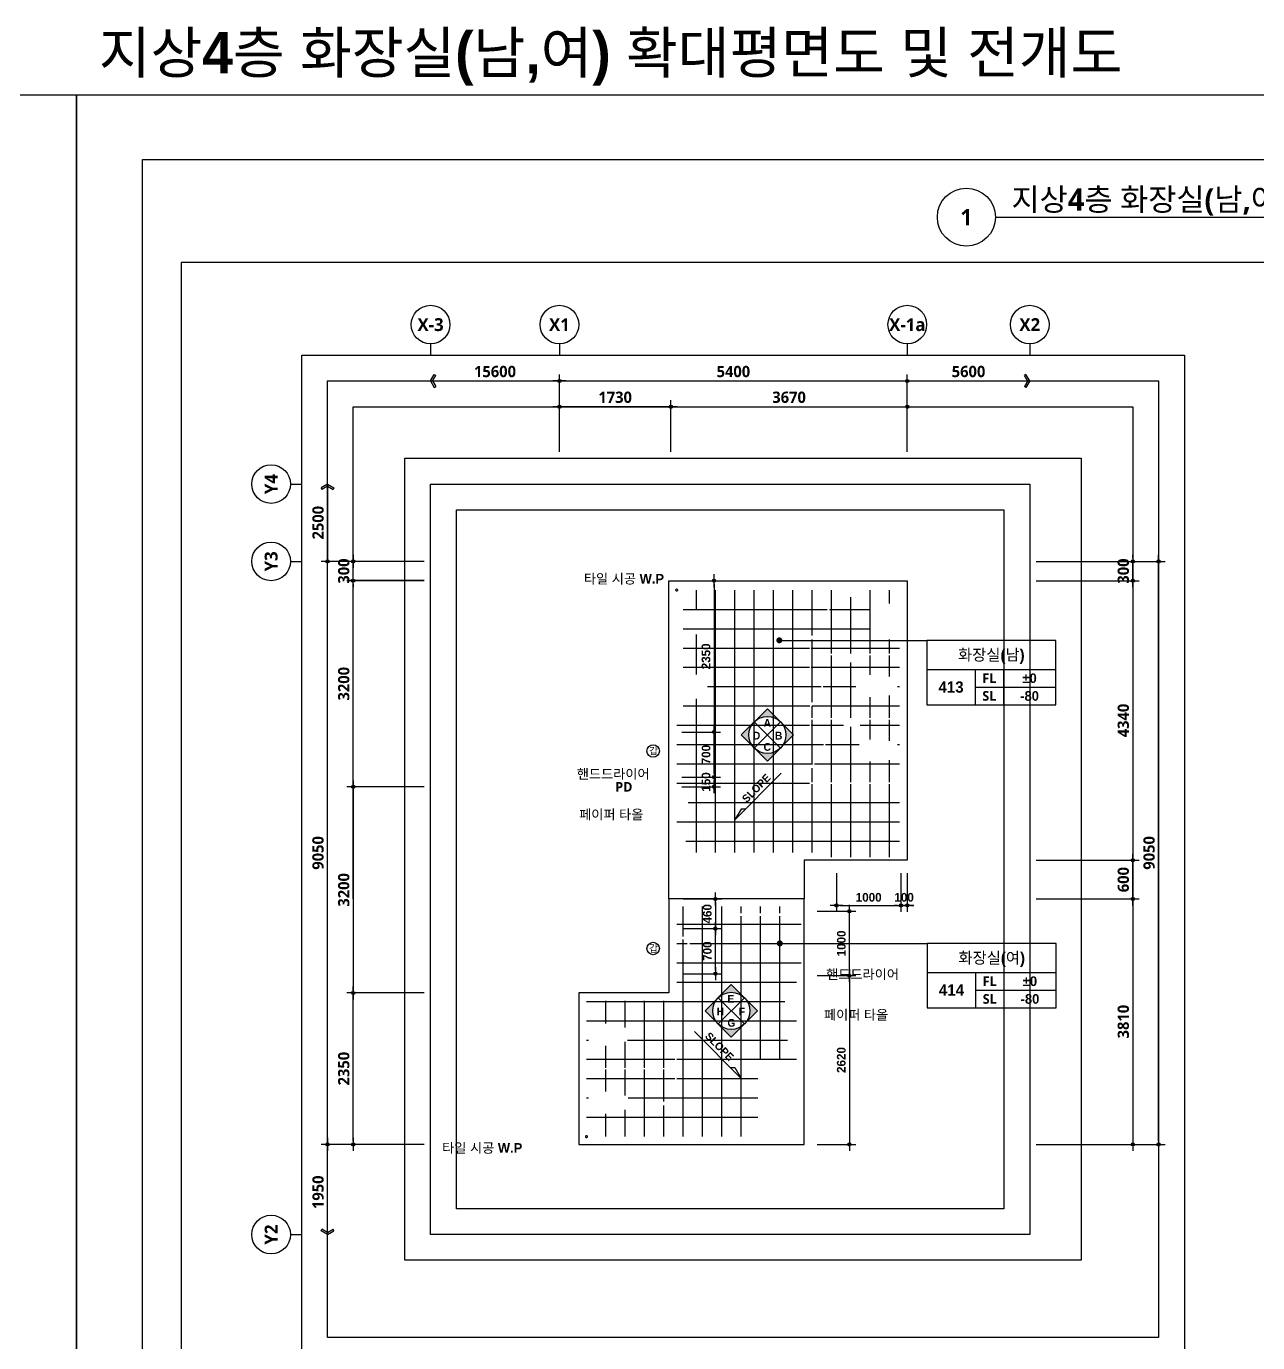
# Model space of a CAD drawing. Header units: millimetres. Extents: x 0 to 336000, y 0 to 30768.
# Drawn here: x 293223 to 312335, y 10334 to 30768 of the extents above; entities that cross this region are included whole.
import ezdxf
from ezdxf.enums import TextEntityAlignment as Align

# ---------------------------------------------------------------- set-up
doc = ezdxf.new("R2010")
doc.units = ezdxf.units.MM
doc.header["$LTSCALE"] = 50
doc.layers.get('Defpoints').update_dxf_attribs({"color": 153})
for name, color, linetype in [('A-ANNO-DIM', 4, 'Continuous'), ('A-ANNO-GRA1', 7, 'Continuous'), ('A-ANNO-LEAD', 4, 'Continuous'), ('A-ANNO-SYMB', 7, 'Continuous'), ('A-ANNO-TEXT1', 7, 'Continuous'), ('A-ANNO-TEXT2', 3, 'Continuous'), ('A-ANNO-TITL', 7, 'Continuous'), ('A-FLOR-TOIL-TILE', 8, 'Continuous'), ('A-ST-AXIS-BUB', 7, 'Continuous'), ('A-ST-AXIS-DIM', 7, 'Continuous'), ('AA-XXXX-TXT1', 2, 'Continuous'), ('LEADER', 7, 'Continuous'), ('SYM', 7, 'Continuous')]:
    doc.layers.add(name, color=color, linetype=linetype)
for name, color, linetype, plot in [('G(그리드1)', 185, 'Continuous', False), ('G(그리드2)', 235, 'Continuous', False), ('면적', 210, 'Continuous', False)]:
    doc.layers.add(name, color=color, linetype=linetype, plot=plot)
doc.styles.add('2020음성 1차', font='나눔고딕Bold.ttf')
doc.styles.add('SH_나눔', font='')
doc.styles.add('SH_진천_나눔', font='')
doc.styles.get('SH_나눔').set_extended_font_data('NanumGothic', bold=True)
doc.styles.get('SH_진천_나눔').set_extended_font_data('NanumGothic', bold=True)
doc.dimstyles.new('SHP 50', dxfattribs={"dimscale": 50, "dimtxt": 3.5, "dimasz": 1, "dimexe": 2, "dimexo": 2, "dimgap": 1, "dimtad": 1, "dimdec": 0, "dimzin": 0, "dimdsep": 46, "dimtxsty": 'SH_진천_나눔', "dimblk": 'DIMDOT', "dimcen": 0.09, "dimclrd": 256, "dimclre": 256, "dimclrt": 3, "dimadec": 0, "dimazin": 1, "dimtfac": 1, "dimtdec": 0, "dimtix": 1, "dimtmove": 2, "dimatfit": 0, "dimldrblk": 'DIMDOT', "dimfxl": 1, "dimtolj": 1, "dimtzin": 0, "dimlwd": -1, "dimlwe": -1, "dimarcsym": 0})
doc.dimstyles.new('SHP 50내부', dxfattribs={"dimscale": 50, "dimtxt": 2.7, "dimasz": 1, "dimexe": 2, "dimexo": 2, "dimgap": 1, "dimtad": 1, "dimdec": 0, "dimzin": 0, "dimdsep": 46, "dimtxsty": '2020음성 1차', "dimblk": 'DIMDOT', "dimcen": 0.09, "dimclrd": 256, "dimclre": 256, "dimclrt": 3, "dimadec": 0, "dimazin": 1, "dimtfac": 1, "dimtdec": 0, "dimtix": 1, "dimtmove": 2, "dimatfit": 0, "dimldrblk": 'DIMDOT', "dimfxl": 1, "dimtolj": 1, "dimtzin": 0, "dimlwd": -1, "dimlwe": -1, "dimarcsym": 0})

# ---------------------------------------------------------------- blocks, each defined once
blk = doc.blocks.new('*U2903')
at = {"layer": 'A-ANNO-TITL'}
blk.add_line((0, 0), (9750, 0), dxfattribs=at)
blk.add_circle((-450, 0), 450, dxfattribs=at)
at = {"layer": 'AA-XXXX-TXT1', "style": 'SH_진천_나눔'}
blk.add_attdef('DWG.TITLE', (250, 100), '', height=350, dxfattribs=at)
at = {"layer": 'AA-XXXX-TXT1', "color": 7, "style": 'SH_진천_나눔'}
blk.add_attdef('NO1', text='', height=300, dxfattribs=at).set_placement((-450, 0), align=Align.MIDDLE)
at = {"layer": 'AA-XXXX-TXT1', "style": 'SH_진천_나눔'}
blk.add_attdef('SCALE', text='', height=150, dxfattribs=at).set_placement((9500, -100), align=Align.TOP_RIGHT)
blk = doc.blocks.new('A-ST-AXIS-BUB-1')
at = {"layer": 'A-ST-AXIS-BUB'}
blk.add_line((0, 350), (0, 0), dxfattribs=at)
blk.add_circle((0, 950), 600, dxfattribs=at)
blk = doc.blocks.new('arrow1')
at = {"color": 0}
for p, q in [((0, 0), (0.29, 0.5)), ((0, 0), (0.29, -0.5)), ((0.16, 0), (0.41, 0.43)), ((0.16, 0), (0.41, -0.43)), ((0.29, 0.5), (0.41, 0.43)), ((0.29, -0.5), (0.41, -0.43))]:
    blk.add_line(p, q, dxfattribs=at)
blk = doc.blocks.new('DIMDOT')
at = {"color": 0}
blk.add_line((-2, 0), (2, 0), dxfattribs=at)
for radius in [0.5, 0.25]:
    blk.add_circle((0, 0), radius, dxfattribs=at)
blk = doc.blocks.new('*D22926')
at = {"layer": 'A-ST-AXIS-DIM'}
for p, q in [((299397, 22462), (297797, 22462)), ((297897, 13462), (297897, 22412)), ((299397, 13412), (297797, 13412))]:
    blk.add_line(p, q, dxfattribs=at)
at = {"layer": 'Defpoints', "color": 0}
for p in [(297897, 22462), (299497, 22462), (299497, 13412)]:
    blk.add_point(p, dxfattribs=at)
at = {"layer": 'A-ST-AXIS-DIM', "linetype": 'ByBlock', "xscale": 50, "yscale": 50, "zscale": 50}
for p, rotation in [((297897, 22462), 90), ((297897, 13412), 270)]:
    blk.add_blockref('DIMDOT', p, dxfattribs=dict(at, rotation=rotation))
at = {"layer": 'A-ST-AXIS-DIM', "color": 3, "insert": (297750, 17937), "char_height": 175, "attachment_point": 5, "rotation": 90, "style": 'SH_진천_나눔'}
blk.add_mtext('\\A1;9050', dxfattribs=at)
blk = doc.blocks.new('*D22927')
at = {"layer": 'A-ST-AXIS-DIM'}
for p, q in [((298297, 22512), (298297, 22562)), ((299397, 22462), (298197, 22462)), ((298297, 22162), (298297, 22462)), ((299397, 22162), (298197, 22162)), ((298297, 22112), (298297, 22062))]:
    blk.add_line(p, q, dxfattribs=at)
at = {"layer": 'Defpoints', "color": 0}
for p in [(298297, 22462), (299497, 22462), (299497, 22162)]:
    blk.add_point(p, dxfattribs=at)
at = {"layer": 'A-ST-AXIS-DIM', "linetype": 'ByBlock', "xscale": 50, "yscale": 50, "zscale": 50}
for p, rotation in [((298297, 22462), 270), ((298297, 22162), 90)]:
    blk.add_blockref('DIMDOT', p, dxfattribs=dict(at, rotation=rotation))
at = {"layer": 'A-ST-AXIS-DIM', "color": 3, "insert": (298150, 22312), "char_height": 175, "attachment_point": 5, "rotation": 90, "style": 'SH_진천_나눔'}
blk.add_mtext('\\A1;300', dxfattribs=at)
blk = doc.blocks.new('*D22928')
at = {"layer": 'A-ST-AXIS-DIM'}
for p, q in [((299397, 15763), (298197, 15763)), ((298297, 13462), (298297, 15713)), ((299397, 13412), (298197, 13412))]:
    blk.add_line(p, q, dxfattribs=at)
at = {"layer": 'Defpoints', "color": 0}
for p in [(298297, 15763), (299497, 15763), (299497, 13412)]:
    blk.add_point(p, dxfattribs=at)
at = {"layer": 'A-ST-AXIS-DIM', "linetype": 'ByBlock', "xscale": 50, "yscale": 50, "zscale": 50}
for p, rotation in [((298297, 15763), 90), ((298297, 13412), 270)]:
    blk.add_blockref('DIMDOT', p, dxfattribs=dict(at, rotation=rotation))
at = {"layer": 'A-ST-AXIS-DIM', "color": 3, "insert": (298150, 14588), "char_height": 175, "attachment_point": 5, "rotation": 90, "style": 'SH_진천_나눔'}
blk.add_mtext('\\A1;2350', dxfattribs=at)
blk = doc.blocks.new('*D22929')
at = {"layer": 'A-ANNO-DIM'}
for p, q in [((305797, 17622), (305797, 17022)), ((306797, 17622), (306797, 17022)), ((305847, 17122), (306747, 17122))]:
    blk.add_line(p, q, dxfattribs=at)
at = {"layer": 'Defpoints', "color": 0}
for p in [(305797, 17722), (306797, 17722), (306797, 17122)]:
    blk.add_point(p, dxfattribs=at)
at = {"layer": 'A-ANNO-DIM', "linetype": 'ByBlock', "xscale": 50, "yscale": 50, "zscale": 50, "rotation": 180}
blk.add_blockref('DIMDOT', (305797, 17122), dxfattribs=at)
at = {"layer": 'A-ANNO-DIM', "linetype": 'ByBlock', "xscale": 50, "yscale": 50, "zscale": 50}
blk.add_blockref('DIMDOT', (306797, 17122), dxfattribs=at)
at = {"layer": 'A-ANNO-DIM', "color": 3, "insert": (306297, 17247), "char_height": 135, "attachment_point": 5, "style": '2020음성 1차'}
blk.add_mtext('\\A1;1000', dxfattribs=at)
blk = doc.blocks.new('*D22930')
at = {"layer": 'A-ANNO-DIM'}
for p, q in [((306797, 17622), (306797, 17022)), ((306897, 17622), (306897, 17022)), ((306747, 17122), (306697, 17122)), ((306897, 17122), (306797, 17122)), ((306947, 17122), (306997, 17122))]:
    blk.add_line(p, q, dxfattribs=at)
at = {"layer": 'Defpoints', "color": 0}
for p in [(306797, 17722), (306897, 17722), (306797, 17122)]:
    blk.add_point(p, dxfattribs=at)
at = {"layer": 'A-ANNO-DIM', "linetype": 'ByBlock', "xscale": 50, "yscale": 50, "zscale": 50}
blk.add_blockref('DIMDOT', (306797, 17122), dxfattribs=at)
at = {"layer": 'A-ANNO-DIM', "linetype": 'ByBlock', "xscale": 50, "yscale": 50, "zscale": 50, "rotation": 180}
blk.add_blockref('DIMDOT', (306897, 17122), dxfattribs=at)
at = {"layer": 'A-ANNO-DIM', "color": 3, "insert": (306847, 17247), "char_height": 135, "attachment_point": 5, "style": '2020음성 1차'}
blk.add_mtext('\\A1;100', dxfattribs=at)
blk = doc.blocks.new('*D22931')
at = {"layer": 'A-ANNO-DIM'}
for p, q in [((305497, 17032), (306097, 17032)), ((305997, 16083), (305997, 16982)), ((305497, 16033), (306097, 16033))]:
    blk.add_line(p, q, dxfattribs=at)
at = {"layer": 'Defpoints', "color": 0}
for p in [(305397, 17032), (305997, 17032), (305397, 16033)]:
    blk.add_point(p, dxfattribs=at)
at = {"layer": 'A-ANNO-DIM', "linetype": 'ByBlock', "xscale": 50, "yscale": 50, "zscale": 50}
for p, rotation in [((305997, 17032), 90), ((305997, 16033), 270)]:
    blk.add_blockref('DIMDOT', p, dxfattribs=dict(at, rotation=rotation))
at = {"layer": 'A-ANNO-DIM', "color": 3, "insert": (305873, 16532), "char_height": 135, "attachment_point": 5, "rotation": 90, "style": '2020음성 1차'}
blk.add_mtext('\\A1;1000', dxfattribs=at)
blk = doc.blocks.new('*D22932')
at = {"layer": 'A-ANNO-DIM'}
for p, q in [((305497, 16033), (306097, 16033)), ((305997, 15983), (305997, 13462)), ((305497, 13412), (306097, 13412))]:
    blk.add_line(p, q, dxfattribs=at)
at = {"layer": 'Defpoints', "color": 0}
for p in [(305397, 16033), (305397, 13412), (305997, 13412)]:
    blk.add_point(p, dxfattribs=at)
at = {"layer": 'A-ANNO-DIM', "linetype": 'ByBlock', "xscale": 50, "yscale": 50, "zscale": 50}
for p, rotation in [((305997, 16033), 90), ((305997, 13412), 270)]:
    blk.add_blockref('DIMDOT', p, dxfattribs=dict(at, rotation=rotation))
at = {"layer": 'A-ANNO-DIM', "color": 3, "insert": (305872, 14722), "char_height": 135, "attachment_point": 5, "rotation": 90, "style": '2020음성 1차'}
blk.add_mtext('\\A1;2620', dxfattribs=at)
blk = doc.blocks.new('*D22933')
at = {"layer": 'A-ST-AXIS-DIM'}
for p, q in [((299397, 18963), (298197, 18963)), ((298297, 18913), (298297, 15813)), ((299397, 15763), (298197, 15763))]:
    blk.add_line(p, q, dxfattribs=at)
at = {"layer": 'Defpoints', "color": 0}
for p in [(299497, 18963), (298297, 15763), (299497, 15763)]:
    blk.add_point(p, dxfattribs=at)
at = {"layer": 'A-ST-AXIS-DIM', "linetype": 'ByBlock', "xscale": 50, "yscale": 50, "zscale": 50}
for p, rotation in [((298297, 18963), 90), ((298297, 15763), 270)]:
    blk.add_blockref('DIMDOT', p, dxfattribs=dict(at, rotation=rotation))
at = {"layer": 'A-ST-AXIS-DIM', "color": 3, "insert": (298150, 17363), "char_height": 175, "attachment_point": 5, "rotation": 90, "style": 'SH_진천_나눔'}
blk.add_mtext('\\A1;3200', dxfattribs=at)
blk = doc.blocks.new('*D22934')
at = {"layer": 'A-ST-AXIS-DIM'}
for p, q in [((308897, 22462), (310897, 22462)), ((310797, 13462), (310797, 22412)), ((308897, 13412), (310897, 13412))]:
    blk.add_line(p, q, dxfattribs=at)
at = {"layer": 'Defpoints', "color": 0}
for p in [(308797, 22462), (310797, 22462), (308797, 13412)]:
    blk.add_point(p, dxfattribs=at)
at = {"layer": 'A-ST-AXIS-DIM', "linetype": 'ByBlock', "xscale": 50, "yscale": 50, "zscale": 50}
for p, rotation in [((310797, 22462), 90), ((310797, 13412), 270)]:
    blk.add_blockref('DIMDOT', p, dxfattribs=dict(at, rotation=rotation))
at = {"layer": 'A-ST-AXIS-DIM', "color": 3, "insert": (310650, 17937), "char_height": 175, "attachment_point": 5, "rotation": 90, "style": 'SH_진천_나눔'}
blk.add_mtext('\\A1;9050', dxfattribs=at)
blk = doc.blocks.new('*D22935')
at = {"layer": 'A-ST-AXIS-DIM'}
for p, q in [((310397, 22512), (310397, 22562)), ((308897, 22462), (310497, 22462)), ((310397, 22162), (310397, 22462)), ((308897, 22162), (310497, 22162)), ((310397, 22112), (310397, 22062))]:
    blk.add_line(p, q, dxfattribs=at)
at = {"layer": 'Defpoints', "color": 0}
for p in [(308797, 22462), (310397, 22462), (308797, 22162)]:
    blk.add_point(p, dxfattribs=at)
at = {"layer": 'A-ST-AXIS-DIM', "linetype": 'ByBlock', "xscale": 50, "yscale": 50, "zscale": 50}
for p, rotation in [((310397, 22462), 270), ((310397, 22162), 90)]:
    blk.add_blockref('DIMDOT', p, dxfattribs=dict(at, rotation=rotation))
at = {"layer": 'A-ST-AXIS-DIM', "color": 3, "insert": (310250, 22312), "char_height": 175, "attachment_point": 5, "rotation": 90, "style": 'SH_진천_나눔'}
blk.add_mtext('\\A1;300', dxfattribs=at)
blk = doc.blocks.new('*D22936')
at = {"layer": 'A-ST-AXIS-DIM'}
for p, q in [((308897, 17822), (310497, 17822)), ((310397, 17273), (310397, 17772)), ((308897, 17223), (310497, 17223))]:
    blk.add_line(p, q, dxfattribs=at)
at = {"layer": 'Defpoints', "color": 0}
for p in [(308797, 17822), (310397, 17822), (308797, 17223)]:
    blk.add_point(p, dxfattribs=at)
at = {"layer": 'A-ST-AXIS-DIM', "linetype": 'ByBlock', "xscale": 50, "yscale": 50, "zscale": 50}
for p, rotation in [((310397, 17822), 90), ((310397, 17223), 270)]:
    blk.add_blockref('DIMDOT', p, dxfattribs=dict(at, rotation=rotation))
at = {"layer": 'A-ST-AXIS-DIM', "color": 3, "insert": (310250, 17522), "char_height": 175, "attachment_point": 5, "rotation": 90, "style": 'SH_진천_나눔'}
blk.add_mtext('\\A1;600', dxfattribs=at)
blk = doc.blocks.new('*D22937')
at = {"layer": 'A-ST-AXIS-DIM'}
for p, q in [((308897, 22162), (310497, 22162)), ((310397, 22112), (310397, 17872)), ((308897, 17822), (310497, 17822))]:
    blk.add_line(p, q, dxfattribs=at)
at = {"layer": 'Defpoints', "color": 0}
for p in [(308797, 22162), (308797, 17822), (310397, 17822)]:
    blk.add_point(p, dxfattribs=at)
at = {"layer": 'A-ST-AXIS-DIM', "linetype": 'ByBlock', "xscale": 50, "yscale": 50, "zscale": 50}
for p, rotation in [((310397, 22162), 90), ((310397, 17822), 270)]:
    blk.add_blockref('DIMDOT', p, dxfattribs=dict(at, rotation=rotation))
at = {"layer": 'A-ST-AXIS-DIM', "color": 3, "insert": (310250, 19992), "char_height": 175, "attachment_point": 5, "rotation": 90, "style": 'SH_진천_나눔'}
blk.add_mtext('\\A1;4340', dxfattribs=at)
blk = doc.blocks.new('G$C9D92D8A7')
at = {"layer": 'A-ANNO-GRA1'}
for p, q in [((0, 11), (40, 11)), ((15, 11), (15, 0)), ((23.75, 11), (23.75, 0)), ((15, 5.5), (40, 5.5))]:
    blk.add_line(p, q, dxfattribs=at)
blk.add_lwpolyline([(0, 20), (0, 0), (40, 0), (40, 20)], close=True, dxfattribs=at)
at = {"style": '2020음성 1차'}
for tag, height, p in [('실명', 3.5, (20, 15.5)), ('마감레벨', 3, (31.875, 8.25)), ('실번호', 3.5, (7.5, 5.5)), ('구조레벨', 3, (31.875, 2.75))]:
    blk.add_attdef(tag, text='', height=height, dxfattribs=at).set_placement(p, align=Align.MIDDLE_CENTER)
at = {"layer": 'A-ANNO-TEXT1', "style": 'SH_나눔'}
for s, p in [('FL', (19.375, 8.25)), ('SL', (19.375, 2.75))]:
    blk.add_text(s, height=3, dxfattribs=at).set_placement(p, align=Align.MIDDLE)
blk = doc.blocks.new('갑종 TEXT100')
at = {"layer": 'A-ANNO-SYMB'}
blk.add_circle((0, 0), 243, dxfattribs=at)
at = {"layer": 'A-ANNO-TITL', "style": '2020음성 1차'}
blk.add_text('갑 ', height=266.7, dxfattribs=at).set_placement((67, 0), align=Align.MIDDLE_CENTER)
blk = doc.blocks.new('*D22938')
at = {"layer": 'A-ANNO-DIM'}
for p, q in [((303417, 16762), (304017, 16762)), ((303917, 16112), (303917, 16712)), ((303417, 16062), (304017, 16062))]:
    blk.add_line(p, q, dxfattribs=at)
at = {"layer": 'Defpoints', "color": 0}
for p in [(303317, 16762), (303917, 16762), (303317, 16062)]:
    blk.add_point(p, dxfattribs=at)
at = {"layer": 'A-ANNO-DIM', "linetype": 'ByBlock', "xscale": 50, "yscale": 50, "zscale": 50}
for p, rotation in [((303917, 16762), 90), ((303917, 16062), 270)]:
    blk.add_blockref('DIMDOT', p, dxfattribs=dict(at, rotation=rotation))
at = {"layer": 'A-ANNO-DIM', "color": 3, "insert": (303793, 16412), "char_height": 135, "attachment_point": 5, "rotation": 90, "style": '2020음성 1차'}
blk.add_mtext('\\A1;700', dxfattribs=at)
blk = doc.blocks.new('*D22939')
at = {"layer": 'A-ANNO-DIM'}
for p, q in [((303417, 17222), (304017, 17222)), ((303917, 17172), (303917, 16812)), ((303417, 16762), (304017, 16762))]:
    blk.add_line(p, q, dxfattribs=at)
at = {"layer": 'Defpoints', "color": 0}
for p in [(303317, 17222), (303317, 16762), (303917, 16762)]:
    blk.add_point(p, dxfattribs=at)
at = {"layer": 'A-ANNO-DIM', "linetype": 'ByBlock', "xscale": 50, "yscale": 50, "zscale": 50}
for p, rotation in [((303917, 17222), 90), ((303917, 16762), 270)]:
    blk.add_blockref('DIMDOT', p, dxfattribs=dict(at, rotation=rotation))
at = {"layer": 'A-ANNO-DIM', "color": 3, "insert": (303792, 16992), "char_height": 135, "attachment_point": 5, "rotation": 90, "style": '2020음성 1차'}
blk.add_mtext('\\A1;460', dxfattribs=at)
blk = doc.blocks.new('*D24218')
at = {"layer": 'A-ANNO-DIM'}
for p, q in [((303897, 19163), (303897, 19213)), ((303397, 19113), (303997, 19113)), ((303897, 19113), (303897, 18963)), ((303397, 18963), (303997, 18963)), ((303897, 18913), (303897, 18863))]:
    blk.add_line(p, q, dxfattribs=at)
at = {"layer": 'Defpoints', "color": 0}
for p in [(303297, 19113), (303297, 18963), (303897, 18963)]:
    blk.add_point(p, dxfattribs=at)
at = {"layer": 'A-ANNO-DIM', "linetype": 'ByBlock', "xscale": 50, "yscale": 50, "zscale": 50}
for p, rotation in [((303897, 19113), 270), ((303897, 18963), 90)]:
    blk.add_blockref('DIMDOT', p, dxfattribs=dict(at, rotation=rotation))
at = {"layer": 'A-ANNO-DIM', "color": 3, "insert": (303773, 19038), "char_height": 135, "attachment_point": 5, "rotation": 90, "style": '2020음성 1차'}
blk.add_mtext('\\A1;150', dxfattribs=at)
blk = doc.blocks.new('*D24264')
at = {"layer": 'A-ANNO-DIM'}
for p, q in [((303397, 19813), (303997, 19813)), ((303897, 19163), (303897, 19763)), ((303397, 19113), (303997, 19113))]:
    blk.add_line(p, q, dxfattribs=at)
at = {"layer": 'Defpoints', "color": 0}
for p in [(303297, 19813), (303897, 19813), (303297, 19113)]:
    blk.add_point(p, dxfattribs=at)
at = {"layer": 'A-ANNO-DIM', "linetype": 'ByBlock', "xscale": 50, "yscale": 50, "zscale": 50}
for p, rotation in [((303897, 19813), 90), ((303897, 19113), 270)]:
    blk.add_blockref('DIMDOT', p, dxfattribs=dict(at, rotation=rotation))
at = {"layer": 'A-ANNO-DIM', "color": 3, "insert": (303773, 19463), "char_height": 135, "attachment_point": 5, "rotation": 90, "style": '2020음성 1차'}
blk.add_mtext('\\A1;700', dxfattribs=at)
blk = doc.blocks.new('*D24265')
at = {"layer": 'A-ANNO-DIM'}
for p, q in [((303397, 22162), (303997, 22162)), ((303897, 22112), (303897, 19863)), ((303397, 19813), (303997, 19813))]:
    blk.add_line(p, q, dxfattribs=at)
at = {"layer": 'Defpoints', "color": 0}
for p in [(303297, 22162), (303297, 19813), (303897, 19813)]:
    blk.add_point(p, dxfattribs=at)
at = {"layer": 'A-ANNO-DIM', "linetype": 'ByBlock', "xscale": 50, "yscale": 50, "zscale": 50}
for p, rotation in [((303897, 22162), 90), ((303897, 19813), 270)]:
    blk.add_blockref('DIMDOT', p, dxfattribs=dict(at, rotation=rotation))
at = {"layer": 'A-ANNO-DIM', "color": 3, "insert": (303772, 20988), "char_height": 135, "attachment_point": 5, "rotation": 90, "style": '2020음성 1차'}
blk.add_mtext('\\A1;2350', dxfattribs=at)
blk = doc.blocks.new('*D25072')
at = {"layer": 'A-ST-AXIS-DIM'}
for p, q in [((299397, 22163), (298197, 22163)), ((298297, 19013), (298297, 22113)), ((299397, 18963), (298197, 18963))]:
    blk.add_line(p, q, dxfattribs=at)
at = {"layer": 'Defpoints', "color": 0}
for p in [(298297, 22163), (299497, 22163), (299497, 18963)]:
    blk.add_point(p, dxfattribs=at)
at = {"layer": 'A-ST-AXIS-DIM', "linetype": 'ByBlock', "xscale": 50, "yscale": 50, "zscale": 50}
for p, rotation in [((298297, 22163), 90), ((298297, 18963), 270)]:
    blk.add_blockref('DIMDOT', p, dxfattribs=dict(at, rotation=rotation))
at = {"layer": 'A-ST-AXIS-DIM', "color": 3, "insert": (298150, 20563), "char_height": 175, "attachment_point": 5, "rotation": 90, "style": 'SH_진천_나눔'}
blk.add_mtext('\\A1;3200', dxfattribs=at)
blk = doc.blocks.new('*D25073')
at = {"layer": 'A-ST-AXIS-DIM'}
for p, q in [((308897, 17223), (310497, 17223)), ((310397, 17173), (310397, 13463)), ((308897, 13413), (310497, 13413))]:
    blk.add_line(p, q, dxfattribs=at)
at = {"layer": 'Defpoints', "color": 0}
for p in [(308797, 17223), (308797, 13413), (310397, 13413)]:
    blk.add_point(p, dxfattribs=at)
at = {"layer": 'A-ST-AXIS-DIM', "linetype": 'ByBlock', "xscale": 50, "yscale": 50, "zscale": 50}
for p, rotation in [((310397, 17223), 90), ((310397, 13413), 270)]:
    blk.add_blockref('DIMDOT', p, dxfattribs=dict(at, rotation=rotation))
at = {"layer": 'A-ST-AXIS-DIM', "color": 3, "insert": (310250, 15318), "char_height": 175, "attachment_point": 5, "rotation": 90, "style": 'SH_진천_나눔'}
blk.add_mtext('\\A1;3810', dxfattribs=at)

msp = doc.modelspace()

# ---------------------------------------------------------------- hatches: boundary and pattern name
at = {"layer": 'SYM'}
for points in [[(304928.8, 19971.6), (304725.2, 20175.2), (304521.5, 19971.6, -0.1989124), (304725.2, 20055.9, -0.1989124)], [(304521.5, 19564.3), (304317.9, 19767.9), (304521.5, 19971.6, 0.1989124), (304437.2, 19767.9, 0.1989124)], [(304928.8, 19564.3), (305132.5, 19767.9), (304928.8, 19971.6, -0.1989124), (305013.2, 19767.9, -0.1989124)], [(304928.8, 19564.3), (304725.2, 19360.6), (304521.5, 19564.3, 0.1989124), (304725.2, 19479.9, 0.1989124)], [(304368.2, 15688.5), (304164.6, 15892.2), (303960.9, 15688.5, -0.1989124), (304164.6, 15772.9, -0.1989124)], [(303960.9, 15281.2), (303757.3, 15484.9), (303960.9, 15688.5, 0.1989124), (303876.6, 15484.9, 0.1989124)], [(304368.2, 15281.2), (304571.8, 15484.9), (304368.2, 15688.5, -0.1989124), (304452.6, 15484.9, -0.1989124)], [(304368.2, 15281.2), (304164.6, 15077.6), (303960.9, 15281.2, 0.1989124), (304164.6, 15196.9, 0.1989124)]]:
    msp.add_hatch(color=5, dxfattribs=at).paths.add_polyline_path(points)

# ---------------------------------------------------------------- linework, layer by layer
at = {"const_width": 46.9}
msp.add_lwpolyline([(304887.3, 21236.2, -1), (304934.1, 21236.2, -1)], format="xyb", close=True, dxfattribs=at)
msp.add_lwpolyline([(304910.7, 21236.2), (307200.7, 21236.2)])
at = {"layer": 'A-ANNO-GRA1'}
msp.add_lwpolyline([(295625.2, 27100), (295625.2, 1600), (329900, 1600), (329900, 27100)], close=True, dxfattribs=at)
at = {"layer": 'A-ANNO-LEAD'}
for points in [[(303466.9, 18792.5, 0, 40, 0), (303406.9, 18896.4, 0, 0, 0), (303270.4, 19132.9, 0, 0, 0), (302970.4, 19132.9, 0, 0, 0)], [(303374.8, 18162, 0, 40, 0), (303314.8, 18265.9, 0, 0, 0), (303178.2, 18502.4, 0, 0, 0), (302878.2, 18502.4, 0, 0, 0)], [(305126.9, 15682.5, 0, 40, 0), (305186.9, 15786.4, 0, 0, 0), (305323.5, 16022.9, 0, 0, 0), (305623.5, 16022.9, 0, 0, 0)], [(305106.9, 15082.5, 0, 40, 0), (305166.9, 15186.4, 0, 0, 0), (305303.5, 15422.9, 0, 0, 0), (305603.5, 15422.9, 0, 0, 0)]]:
    msp.add_lwpolyline(points, format="xyseb", dxfattribs=at)
at = {"layer": 'A-ANNO-SYMB'}
for points in [[(303766.9, 22367.5, 0, 40, 0), (303646.9, 22367.5, 0, 0, 0), (303316.9, 22367.5, 0, 0, 0), (303316.9, 22017.5, 0, 0, 0), (302966.9, 22017.5, 0, 0, 0), (302966.9, 21687.5, 40, 0, 0), (302966.9, 21567.5, 0, 40, 0)], [(302366.9, 13182.5, 0, 40, 0), (302246.9, 13182.5, 0, 0, 0), (301916.9, 13182.5, 0, 0, 0), (301916.9, 13532.5, 0, 0, 0), (301566.9, 13532.5, 0, 0, 0), (301566.9, 13862.5, 40, 0, 0), (301566.9, 13982.5, 0, 40, 0)]]:
    msp.add_lwpolyline(points, format="xyseb", dxfattribs=at)
at = {"layer": 'A-ANNO-SYMB', "const_width": 19}
for points in [[(303316.9, 22002.5, 1), (303316.9, 22032.5, 1)], [(301916.9, 13547.5, -1), (301916.9, 13517.5, -1)]]:
    msp.add_lwpolyline(points, format="xyb", close=True, dxfattribs=at)
at = {"layer": 'A-ANNO-TEXT1', "const_width": 46.9}
msp.add_lwpolyline([(304893.5, 16532.5, -1), (304940.4, 16532.5, -1)], format="xyb", close=True, dxfattribs=at)
at = {"layer": 'A-ANNO-TEXT1'}
msp.add_lwpolyline([(304916.9, 16532.5), (307206.9, 16532.5)], dxfattribs=at)
at = {"layer": 'A-FLOR-TOIL-TILE'}
for p, q in [((303616.9, 22017.5), (303616.9, 21707.5)), ((303916.9, 22017.5), (303916.9, 17942.5)), ((304216.9, 22017.5), (304216.9, 17942.5)), ((304516.9, 22017.5), (304516.9, 17942.5)), ((304816.9, 22017.5), (304816.9, 17942.5)), ((305116.9, 22017.5), (305116.9, 17942.5)), ((305416.9, 22017.5), (305416.9, 21309.8)), ((305716.9, 22017.5), (305716.9, 21032.5)), ((306016.9, 21907.5), (306016.9, 21032.5)), ((306316.9, 22017.5), (306316.9, 21032.5)), ((306616.9, 22017.5), (306616.9, 21807.5)), ((303416.9, 21717.5), (305652.3, 21717.5)), ((305687, 21717.5), (306316.9, 21717.5)), ((303416.9, 21417.5), (306311.9, 21417.5)), ((303616.9, 21327.5), (303616.9, 20707.5)), ((303416.9, 21117.5), (305376.9, 21117.5)), ((305406.9, 21117.5), (306776.9, 21117.5)), ((305416.9, 21249.8), (305416.9, 20274.8)), ((306616.9, 21247.5), (306616.9, 21032.5)), ((305716.9, 21002.5), (305716.9, 20032.5)), ((306016.9, 20892.5), (306016.9, 20032.5)), ((306316.9, 21002.5), (306316.9, 20698.9)), ((306616.9, 21002.5), (306616.9, 20676.3)), ((303416.9, 20817.5), (305376.9, 20817.5)), ((305406.9, 20817.5), (306776.9, 20817.5)), ((303796.9, 20517.5), (305557.1, 20517.5)), ((305591.7, 20517.5), (306097.5, 20517.5)), ((306746.9, 20517.5), (306776.9, 20517.5)), ((303616.9, 20327.5), (303616.9, 17942.5)), ((306316.9, 20356.1), (306316.9, 20032.5)), ((306616.9, 20378.7), (306616.9, 20032.5)), ((303416.9, 20217.5), (305383.9, 20217.5)), ((305416.9, 20214.8), (305416.9, 20032.5)), ((305418.5, 20217.5), (306776.9, 20217.5)), ((303316.9, 19917.5), (305376.9, 19917.5)), ((305406.9, 19917.5), (305903.7, 19917.5)), ((305416.9, 20002.5), (305416.9, 19309.8)), ((305716.9, 20002.5), (305716.9, 19032.5)), ((306016.9, 19892.5), (306016.9, 19032.5)), ((306163.7, 19917.5), (306776.9, 19917.5)), ((306316.9, 20002.5), (306316.9, 19698.9)), ((306616.9, 20002.5), (306616.9, 19676.3)), ((303316.9, 19617.5), (305594.6, 19617.5)), ((305629.2, 19617.5), (306148.1, 19617.5)), ((306746.7, 19617.5), (306776.9, 19617.5)), ((303316.9, 19317.5), (305421.4, 19317.5)), ((305416.9, 19249.8), (305416.9, 19032.5)), ((305456, 19317.5), (306776.9, 19317.5)), ((306316.9, 19356.1), (306316.9, 19032.5)), ((306616.9, 19378.7), (306616.9, 19032.5)), ((303316.9, 19017.5), (305376.9, 19017.5)), ((305416.9, 19002.5), (305416.9, 17942.5)), ((305716.9, 19002.5), (305716.9, 17872.5)), ((306016.9, 19002.5), (306016.9, 17872.5)), ((306316.9, 19002.5), (306316.9, 17872.5)), ((306616.9, 19002.5), (306616.9, 17872.5)), ((303496.9, 18717.5), (306776.9, 18717.5)), ((303316.9, 18417.5), (306776.9, 18417.5)), ((303456.9, 18117.5), (306776.9, 18117.5)), ((303416.9, 16639.2), (303416.9, 17102.5)), ((303716.9, 13532.5), (303716.9, 17102.5)), ((304016.9, 13532.5), (304016.9, 17102.5)), ((304316.9, 16999.5), (304316.9, 17102.5)), ((304616.9, 16999.5), (304616.9, 17102.5)), ((304916.9, 16999.5), (304916.9, 17102.5)), ((303316.9, 16832.5), (305246.9, 16832.5)), ((304316.9, 13532.5), (304316.9, 16954.5)), ((304616.9, 14732.5), (304616.9, 16954.5)), ((304916.9, 14732.5), (304916.9, 16954.5)), ((303416.9, 13532.5), (303416.9, 16595.2)), ((303316.9, 16532.5), (303479.7, 16532.5)), ((303523.6, 16532.5), (305246.9, 16532.5)), ((303316.9, 16232.5), (305246.9, 16232.5)), ((303316.9, 15932.5), (305176.9, 15932.5)), ((301916.9, 15632.5), (304996.9, 15632.5)), ((302216.9, 15288.2), (302216.9, 15642.5)), ((302516.9, 15226.4), (302516.9, 15642.5)), ((302816.9, 14602.5), (302816.9, 15642.5)), ((303116.9, 14602.5), (303116.9, 15642.5)), ((301916.9, 15332.5), (305176.9, 15332.5)), ((301916.9, 15032.5), (301947, 15032.5)), ((302216.9, 14602.5), (302216.9, 14941.8)), ((302516.9, 14602.5), (302516.9, 15003.6)), ((302554.2, 15032.5), (305036.9, 15032.5)), ((301916.9, 14732.5), (303286.9, 14732.5)), ((303316.9, 14732.5), (305176.9, 14732.5)), ((302216.9, 14233.2), (302216.9, 14572.5)), ((302516.9, 14171.4), (302516.9, 14572.5)), ((302816.9, 13532.5), (302816.9, 14572.5)), ((303116.9, 14078.1), (303116.9, 14572.5)), ((301916.9, 14432.5), (303286.9, 14432.5)), ((303316.9, 14432.5), (304576.9, 14432.5)), ((301916.9, 14132.5), (301946.9, 14132.5)), ((302564.4, 14132.5), (304576.9, 14132.5)), ((302516.9, 13532.5), (302516.9, 13948.6)), ((303116.9, 13532.5), (303116.9, 14018.1)), ((301916.9, 13832.5), (304576.9, 13832.5)), ((302216.9, 13532.5), (302216.9, 13886.8))]:
    msp.add_line(p, q, dxfattribs=at)
at = {"layer": 'A-ST-AXIS-DIM'}
for p, q in [((301496.9, 24162.3), (301496.9, 25362.3)), ((306896.9, 24162.3), (306896.9, 25362.3)), ((299497.1, 25262.5), (301496.9, 25262.5)), ((301546.9, 25262.3), (306846.9, 25262.3)), ((308796.9, 25262.5), (306896.9, 25262.1)), ((301496.9, 24162.3), (301496.9, 24962.3)), ((303226.9, 24162.3), (303226.9, 24962.3)), ((303226.9, 24162.3), (303226.9, 24962.3)), ((306896.9, 24162.3), (306896.9, 24962.3)), ((303176.9, 24862.3), (301546.9, 24862.3)), ((303276.9, 24862.3), (306846.9, 24862.3)), ((297896.9, 23662.5), (297896.9, 22462.5)), ((297896.9, 12012.5), (297896.9, 13326.1))]:
    msp.add_line(p, q, dxfattribs=at)
at = {"layer": 'Defpoints'}
for points in [[(294000, 0), (294000, 29700), (252000, 29700), (252000, 0)], [(336000, 0), (336000, 29700), (294000, 29700), (294000, 0)], [(295025.2, 28700), (330500, 28700), (330500, 1000), (295025.2, 1000)]]:
    msp.add_lwpolyline(points, close=True, dxfattribs=at)
at = {"layer": 'G(그리드1)'}
for points in [[(297496.9, 25662.5), (311196.9, 25662.5), (311196.9, 10012.5), (297496.9, 10012.5)], [(297896.9, 25262.5), (310796.9, 25262.5), (310796.9, 10412.5), (297896.9, 10412.5)], [(299096.9, 24062.5), (309596.9, 24062.5), (309596.9, 11612.5), (299096.9, 11612.5)]]:
    msp.add_lwpolyline(points, close=True, dxfattribs=at)
msp.add_lwpolyline([(298296.9, 17222.5), (298296.9, 24862.5), (310396.9, 24862.5), (310396.9, 17222.5)], dxfattribs=at)
at = {"layer": 'G(그리드2)'}
for points in [[(299496.9, 23662.5), (308796.9, 23662.5), (308796.9, 12012.5), (299496.9, 12012.5)], [(299896.9, 23262.5), (308396.9, 23262.5), (308396.9, 12412.5), (299896.9, 12412.5)]]:
    msp.add_lwpolyline(points, close=True, dxfattribs=at)
at = {"layer": 'LEADER'}
for points in [[(304389, 18616.9), (304315.8, 18616.4), (304216.9, 18442.5), (304939.3, 19174.8)], [(304144.9, 14606.9), (304218.1, 14606.4), (304316.9, 14432.5), (303594.6, 15164.8)]]:
    msp.add_lwpolyline(points, dxfattribs=at)
at = {"layer": 'SYM'}
for p, q in [((304928.8, 19971.6), (304521.5, 19564.3)), ((304928.8, 19564.3), (304521.5, 19971.6)), ((304368.2, 15688.5), (303960.9, 15281.2)), ((304368.2, 15281.2), (303960.9, 15688.5))]:
    msp.add_line(p, q, dxfattribs=at)
for points in [[(304725.2, 20175.2), (304317.9, 19767.9), (304725.2, 19360.6), (305132.5, 19767.9), (304725.2, 20175.2)], [(304725.2, 20175.2), (304317.9, 19767.9), (304725.2, 19360.6), (305132.5, 19767.9), (304725.2, 20175.2)], [(304164.6, 15892.2), (303757.3, 15484.9), (304164.6, 15077.6), (304571.8, 15484.9), (304164.6, 15892.2)], [(304164.6, 15892.2), (303757.3, 15484.9), (304164.6, 15077.6), (304571.8, 15484.9), (304164.6, 15892.2)]]:
    msp.add_lwpolyline(points, dxfattribs=at)
for centre in [(304725.2, 19767.9), (304164.6, 15484.9)]:
    msp.add_circle(centre, 288, dxfattribs=at)
at = {"layer": '면적'}
msp.add_lwpolyline([(303196.9, 17222.5), (303196.9, 22162.5), (306896.9, 22162.5), (306896.9, 17822.5), (305296.9, 17822.5), (305296.9, 17222.5)], close=True, dxfattribs=at)
msp.add_lwpolyline([(303196.9, 17222.5), (303196.9, 15762.5), (301796.9, 15762.5), (301796.9, 13412.5), (305296.9, 13412.5), (305296.9, 17222.5), (303196.9, 17222.5)], dxfattribs=at)

# ---------------------------------------------------------------- block references
ref = msp.add_blockref('*U2903', (308263, 27806))
ref.add_attrib('SCALE', 'SCALE : 1/50 (A3:1/100)', dxfattribs={"layer": 'A-ANNO-TITL', "height": 150, "style": 'SH_진천_나눔'}).set_placement((317763, 27706), align=Align.TOP_RIGHT)
ref.add_attrib('DWG.TITLE', '지상4층 화장실(남,여) 확대평면도 및 전개도', (308513, 27906), dxfattribs={"layer": 'A-ANNO-TITL', "height": 347.908, "style": 'SH_진천_나눔'})
ref.add_attrib('NO1', '1', dxfattribs={"layer": 'A-ANNO-TITL', "color": 7, "height": 250, "style": 'SH_진천_나눔'}).set_placement((307813, 27806), align=Align.MIDDLE)
at = {"xscale": 0.4, "yscale": 0.4, "zscale": 0.4}
for p in [(302951.3, 19518.5), (302951.3, 16453.5)]:
    msp.add_blockref('갑종 TEXT100', p, dxfattribs=at)
at = {"layer": 'A-ANNO-TEXT1'}
ref = msp.add_blockref('G$C9D92D8A7', (307200.7, 20236.2), dxfattribs=dict(at, xscale=49.99999999999997, yscale=49.99999999999997, zscale=49.99999999999997))
ref.add_attrib('실명', '화장실(남)', dxfattribs={"layer": 'A-ANNO-TEXT2', "height": 175, "style": '2020음성 1차'}).set_placement((308200.7, 21011.2, 74388.9), align=Align.MIDDLE_CENTER)
ref.add_attrib('실번호', '413', dxfattribs={"layer": 'A-ANNO-TEXT2', "height": 175, "style": '2020음성 1차'}).set_placement((307575.7, 20511.2, 74388.9), align=Align.MIDDLE_CENTER)
ref.add_attrib('마감레벨', '%%P0', dxfattribs={"height": 150, "style": '2020음성 1차'}).set_placement((308794.4, 20648.7, 74388.9), align=Align.MIDDLE_CENTER)
ref.add_attrib('구조레벨', '-80', dxfattribs={"height": 150, "style": '2020음성 1차'}).set_placement((308794.4, 20373.7, 74388.9), align=Align.MIDDLE_CENTER)
ref = msp.add_blockref('G$C9D92D8A7', (307206.9, 15532.5), dxfattribs=dict(at, xscale=49.99999999999997, yscale=49.99999999999997, zscale=49.99999999999997))
ref.add_attrib('실명', '화장실(여)', dxfattribs={"layer": 'A-ANNO-TEXT2', "height": 175, "style": '2020음성 1차'}).set_placement((308206.9, 16307.5, 74388.9), align=Align.MIDDLE_CENTER)
ref.add_attrib('실번호', '414', dxfattribs={"layer": 'A-ANNO-TEXT2', "height": 175, "style": '2020음성 1차'}).set_placement((307581.9, 15807.5, 74388.9), align=Align.MIDDLE_CENTER)
ref.add_attrib('마감레벨', '%%P0', dxfattribs={"height": 150, "style": '2020음성 1차'}).set_placement((308800.7, 15945, 74388.9), align=Align.MIDDLE_CENTER)
ref.add_attrib('구조레벨', '-80', dxfattribs={"height": 150, "style": '2020음성 1차'}).set_placement((308800.7, 15670, 74388.9), align=Align.MIDDLE_CENTER)
at = {"layer": 'A-ST-AXIS-BUB', "xscale": 0.5, "yscale": 0.5, "zscale": 0.5}
for p in [(299496.9, 25662.5), (301496.9, 25662.5), (306896.9, 25662.5), (308796.9, 25662.5)]:
    msp.add_blockref('A-ST-AXIS-BUB-1', p, dxfattribs=at)
at = {"layer": 'A-ST-AXIS-BUB', "xscale": 0.5, "yscale": 0.5, "zscale": 0.5, "rotation": 90}
for p in [(297496.9, 23662.5), (297496.9, 22462.5), (297496.9, 12012.5)]:
    msp.add_blockref('A-ST-AXIS-BUB-1', p, dxfattribs=at)
at = {"layer": 'A-ST-AXIS-DIM'}
for name, p, xscale, yscale, zscale, rotation in [('arrow1', (299496.9, 25262.5), -200, 200, 200, 179.9999999999861), ('arrow1', (308796.9, 25262.5), 200, 200, 200, 180.0000000000131), ('DIMDOT', (301496.9, 25262.3), 50, 50, 50, 180), ('DIMDOT', (301496.9, 24862.3), 50, 50, 50, 180), ('DIMDOT', (303226.9, 24862.3), 50, 50, 50, 180), ('arrow1', (297896.9, 23662.5), 200, 200, 200, 270.0000000000139), ('arrow1', (297896.9, 12012.5), -200, 200, 200, 269.9999999999861)]:
    msp.add_blockref(name, p, dxfattribs=dict(at, xscale=xscale, yscale=yscale, zscale=zscale, rotation=rotation))
at = {"layer": 'A-ST-AXIS-DIM', "xscale": 50, "yscale": 50, "zscale": 50}
for p in [(306896.9, 25262.3), (303226.9, 24862.3), (306896.9, 24862.3)]:
    msp.add_blockref('DIMDOT', p, dxfattribs=at)

# ---------------------------------------------------------------- texts
at = {"layer": 'A-ANNO-TEXT1', "style": 'SH_진천_나눔'}
for s, p in [('X-3', (299496.9, 26137.5)), ('X1', (301496.9, 26137.5)), ('X-1a', (306896.9, 26137.5)), ('X2', (308796.9, 26137.5))]:
    msp.add_text(s, height=200, dxfattribs=at).set_placement(p, align=Align.MIDDLE_CENTER)
for s, p in [('Y4', (297021.9, 23662.5)), ('Y3', (297021.9, 22462.5)), ('Y2', (297021.9, 12012.5))]:
    msp.add_text(s, height=200, rotation=90, dxfattribs=at).set_placement(p, align=Align.MIDDLE_CENTER)
at = {"layer": 'A-ANNO-TEXT1', "style": '2020음성 1차'}
for s, p in [('타일 시공 W.P', (301877.4, 22192.5)), ('핸드드라이어', (301767.1, 19162.6)), ('페이퍼 타올', (301802.7, 18532.2)), ('핸드드라이어', (305637.7, 16052.6)), ('페이퍼 타올', (305603.5, 15422.9)), ('타일 시공 W.P', (299677.4, 13357.5))]:
    msp.add_text(s, height=150, dxfattribs=at).set_placement(p, align=Align.MIDDLE_LEFT)
for s, p in [('A', (304665.3, 19894.1)), ('D', (304498.8, 19697.1)), ('C', (304665.3, 19521.8)), ('B', (304841.8, 19697.1)), ('H', (303938.2, 15414.1)), ('E', (304104.6, 15611)), ('F', (304281.1, 15414.1)), ('G', (304104.6, 15238.8))]:
    msp.add_text(s, height=120, dxfattribs=at).set_placement(p)
at = {"layer": 'A-ANNO-TEXT1', "style": 'SH_진천_나눔'}
msp.add_text('PD', height=150, dxfattribs=at).set_placement((302496.9, 18962.5), align=Align.MIDDLE)
at = {"layer": 'A-ANNO-TEXT1', "style": '2020음성 1차'}
for rotation, p in [(45.13777, (304552.5, 18940.9)), (314.86223, (303981.4, 14930.9))]:
    msp.add_text('SLOPE', height=120, rotation=rotation, dxfattribs=at).set_placement(p, align=Align.MIDDLE)
at = {"layer": 'A-ST-AXIS-DIM', "color": 3, "char_height": 175, "attachment_point": 5, "style": 'SH_진천_나눔'}
for s, insert in [('\\A1;15600', (300497, 25408.5)), ('\\A1;5400', (304196.9, 25408.5)), ('\\A1;5600', (307846.9, 25408.5)), ('\\A1;1730', (302361.9, 25008.9)), ('\\A1;3670', (305061.9, 25008.9))]:
    msp.add_mtext(s, dxfattribs=dict(at, insert=insert))
at = {"layer": 'A-ST-AXIS-DIM', "color": 3, "char_height": 175, "attachment_point": 5, "rotation": 90, "style": 'SH_진천_나눔'}
for s, insert in [('\\A1;2500', (297751, 23062.5)), ('\\A1;1950', (297751, 12669.3))]:
    msp.add_mtext(s, dxfattribs=dict(at, insert=insert))
at = {"layer": 'Defpoints', "style": '2020음성 1차'}
msp.add_text('지상4층 화장실(남,여) 확대평면도 및 전개도', height=640, dxfattribs=at).set_placement((294347.1, 30039.7))

# ---------------------------------------------------------------- dimensions: what is measured, and where the dimension line sits
at = {"layer": 'A-ANNO-DIM'}
for base, p1, p2, angle, picture, middle in [((303896.9, 19812.5), (303296.9, 22162.5), (303296.9, 19812.5), 90, '*D24265', (303772.5, 20987.5)), ((303896.9, 19812.5), (303296.9, 19112.5), (303296.9, 19812.5), 270, '*D24264', (303772.9, 19462.5)), ((303896.9, 18962.5), (303296.9, 19112.5), (303296.9, 18962.5), 90, '*D24218', (303772.7, 19037.5)), ((306796.9, 17122.5), (305796.9, 17722.5), (306796.9, 17722.5), 180, '*D22929', (306296.9, 17246.5)), ((306796.9, 17122.5), (306896.9, 17722.5), (306796.9, 17722.5), 0, '*D22930', (306846.9, 17246.5)), ((303916.9, 16762.5), (303316.9, 17222.5), (303316.9, 16762.5), 90, '*D22939', (303792.5, 16992.5)), ((305996.9, 17032.5), (305396.9, 16032.5), (305396.9, 17032.5), 270, '*D22931', (305872.9, 16532.5)), ((303916.9, 16762.5), (303316.9, 16062.5), (303316.9, 16762.5), 270, '*D22938', (303792.9, 16412.5)), ((305996.9, 13412.5), (305396.9, 16032.5), (305396.9, 13412.5), 90, '*D22932', (305872.5, 14722.5))]:
    dim = msp.add_linear_dim(base=base, p1=p1, p2=p2, angle=angle, dimstyle='SHP 50내부', override={"dimtxsty": '2020음성 1차', "dimldrblk": 'DIMDOT'}, dxfattribs=at)
    dim.commit()
    dim.dimension.update_dxf_attribs({"geometry": picture, "text_midpoint": middle})
at = {"layer": 'A-ST-AXIS-DIM'}
for base, p1, p2, angle, picture, middle in [((297896.9, 22462.5), (299496.9, 13412.5), (299496.9, 22462.5), 90, '*D22926', (297750.4, 17937.5)), ((298296.9, 22462.5), (299496.9, 22162.5), (299496.9, 22462.5), 270, '*D22927', (298150.4, 22312.5)), ((310796.9, 22462.5), (308796.9, 13412.5), (308796.9, 22462.5), 90, '*D22934', (310650.4, 17937.5)), ((310396.9, 22462.5), (308796.9, 22162.5), (308796.9, 22462.5), 270, '*D22935', (310250.4, 22312.5)), ((298296.9, 22162.5), (299496.9, 18962.5), (299496.9, 22162.5), 270, '*D25072', (298150.4, 20562.5)), ((310396.9, 17822.5), (308796.9, 22162.5), (308796.9, 17822.5), 90, '*D22937', (310250.4, 19992.5)), ((298296.9, 15762.5), (299496.9, 18962.5), (299496.9, 15762.5), 90, '*D22933', (298150.4, 17362.5)), ((310396.9, 17822.5), (308796.9, 17222.5), (308796.9, 17822.5), 270, '*D22936', (310250.4, 17522.5)), ((310396.9, 13412.5), (308796.9, 17222.5), (308796.9, 13412.5), 90, '*D25073', (310250.4, 15317.5)), ((298296.9, 15762.5), (299496.9, 13412.5), (299496.9, 15762.5), 270, '*D22928', (298150.4, 14587.5))]:
    dim = msp.add_linear_dim(base=base, p1=p1, p2=p2, angle=angle, dimstyle='SHP 50', dxfattribs=at)
    dim.commit()
    dim.dimension.update_dxf_attribs({"geometry": picture, "text_midpoint": middle})

doc.saveas('drawing.dxf')
